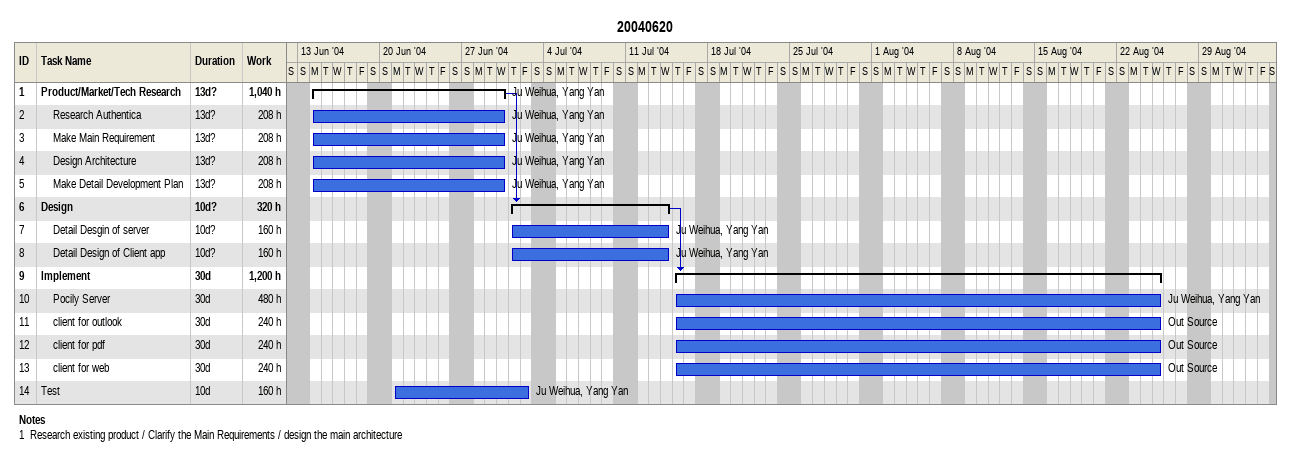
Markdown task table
20040620

| ID | Level | Task | Duration | Start | Finish | Predecessors | Resources | Work (h) |
|---|---|---|---|---|---|---|---|---|
| 1 | 1 | **Product/Market/Tech Research** | 13d? | 2004-06-14 | 2004-06-30 |  | Ju Weihua, Yang Yan | 1040 |
| 2 | 2 | Research Authentica | 13d? | 2004-06-14 | 2004-06-30 |  | Ju Weihua, Yang Yan | 208 |
| 3 | 2 | Make Main Requirement | 13d? | 2004-06-14 | 2004-06-30 |  | Ju Weihua, Yang Yan | 208 |
| 4 | 2 | Design Architecture | 13d? | 2004-06-14 | 2004-06-30 |  | Ju Weihua, Yang Yan | 208 |
| 5 | 2 | Make Detail Development Plan | 13d? | 2004-06-14 | 2004-06-30 |  | Ju Weihua, Yang Yan | 208 |
| 6 | 1 | **Design** | 10d? | 2004-07-01 | 2004-07-14 | 1 |  | 320 |
| 7 | 2 | Detail Desgin of server | 10d? | 2004-07-01 | 2004-07-14 |  | Ju Weihua, Yang Yan | 160 |
| 8 | 2 | Detail Design of Client app | 10d? | 2004-07-01 | 2004-07-14 |  | Ju Weihua, Yang Yan | 160 |
| 9 | 1 | **Implement** | 30d | 2004-07-15 | 2004-08-25 | 6 |  | 1200 |
| 10 | 2 | Pocily Server | 30d | 2004-07-15 | 2004-08-25 |  | Ju Weihua, Yang Yan | 480 |
| 11 | 2 | client for outlook | 30d | 2004-07-15 | 2004-08-25 |  | Out Source | 240 |
| 12 | 2 | client for pdf | 30d | 2004-07-15 | 2004-08-25 |  | Out Source | 240 |
| 13 | 2 | client for web | 30d | 2004-07-15 | 2004-08-25 |  | Out Source | 240 |
| 14 | 1 | Test | 10d | 2004-06-21 | 2004-07-02 |  | Ju Weihua, Yang Yan | 160 |

Notes
- 1: Research existing product / Clarify the Main Requirements / design the main architecture
